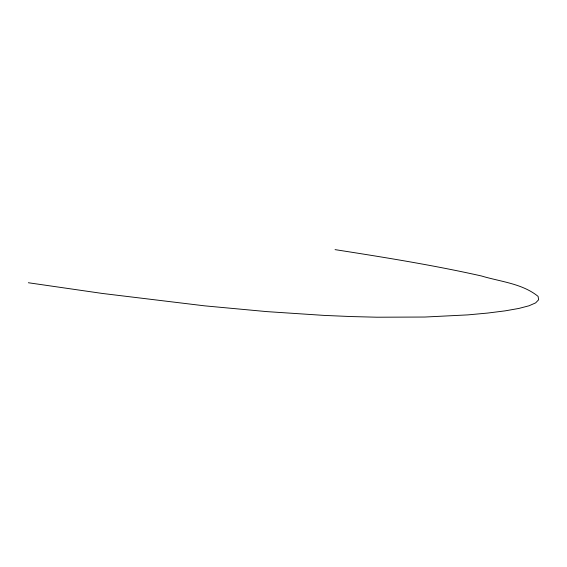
<?xml version="1.0" encoding="UTF-8"?>
<svg xmlns="http://www.w3.org/2000/svg" width="567" height="567" viewBox="0 0 567 567"><rect width="100%" height="100%" fill="white"/><g stroke="black" fill="none" stroke-linecap="round" stroke-linejoin="round"><path stroke-width="0.85" d="M28.35 282.742L102.457 293.465L204.673 305.847L266.851 311.616L324.267 315.408L351.186 316.556L376.913 317.215L424.789 317.038L467.895 314.883L487.663 313.062L505.034 310.872L518.819 308.448L529.018 305.783L535.631 302.884L538.65 299.752L538.083 296.378C522.257 283.5 500.399 281.7 481.426 275.966C433.032 265.115 384.029 257.283 335.054 249.629"/></g></svg>
